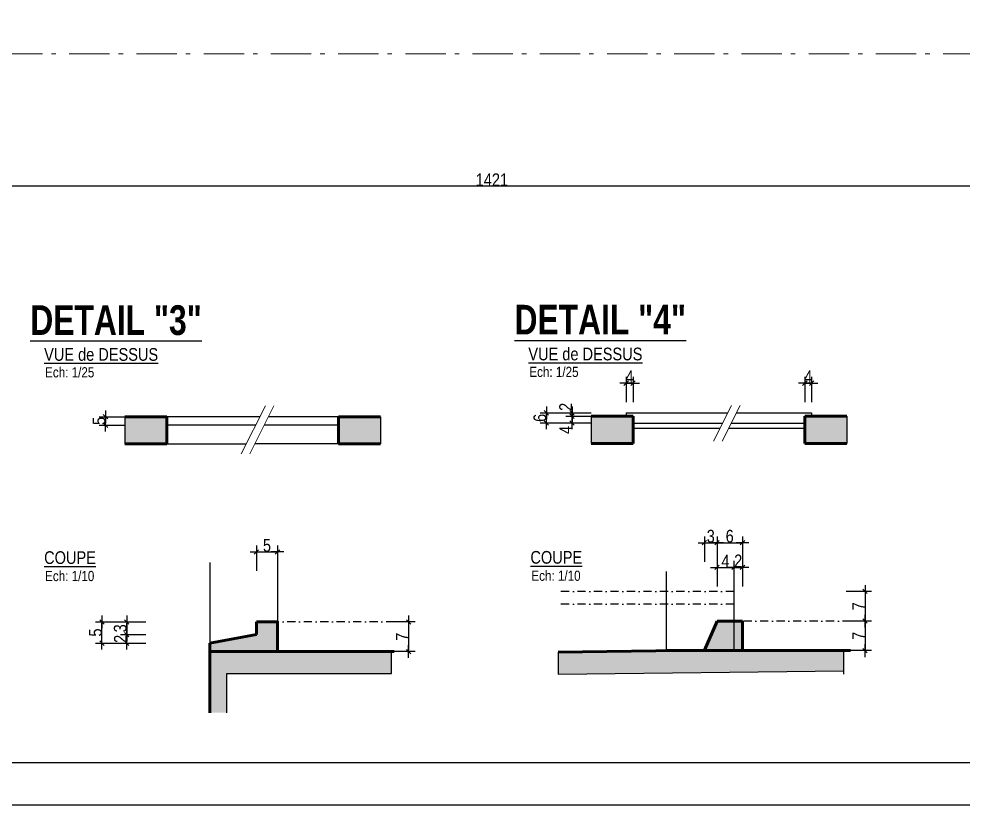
# Model space of a CAD drawing. Header units: centimetres. Extents: x -10252 to 0, y 2374 to 6574.
# Drawn here: x -4864 to -3749, y 2374 to 3302 of the extents above; entities that cross this region are included whole.
import ezdxf
from ezdxf.enums import TextEntityAlignment as Align

# ---------------------------------------------------------------- set-up
doc = ezdxf.new("R2010")
doc.units = ezdxf.units.CM
doc.header["$LTSCALE"] = 12.7
doc.header["$PDMODE"] = 1
doc.header["$PDSIZE"] = -2
for name, pattern in [('CACHEX2', [19.05, 12.7, -6.35]), ('Style de ligne -6', [2.08328, 1.25, -0.41656, 0.13886, -0.27786]), ('TIRETPTX2', [50.8, 25.4, -12.7, 0, -12.7])]:
    doc.linetypes.add(name, pattern=pattern)
for name, color, linetype in [('01_cote_gen', 4, 'Continuous'), ('01_linteaux', 2, 'Continuous'), ('01_poch_BN', 9, 'Continuous'), ('01_poch_murs', 253, 'Continuous'), ('01_texte', 230, 'Continuous'), ('AA_COTES', 2, 'Continuous')]:
    doc.layers.add(name, color=color, linetype=linetype)
for name, color, linetype, lineweight in [('01_murs_coup', 5, 'Continuous', 60), ('01_tram_axes', 2, 'TIRETPTX2', 9), ('B Général', 7, 'Continuous', 5)]:
    doc.layers.add(name, color=color, linetype=linetype, lineweight=lineweight)
doc.styles.add('ARIAL NA', font='ARIALN.TTF')
doc.styles.add('impact', font='impact.ttf')
doc.styles.add('STYLE2', font='ARIALN.TTF')
doc.dimstyles.new('JB10', dxfattribs={"dimscale": 0.1, "dimtxt": 150, "dimasz": 15, "dimexe": 0.1, "dimexo": 0.1, "dimgap": 0.09, "dimtad": 1, "dimdec": 1, "dimlfac": 0.2, "dimdsep": 46, "dimtxsty": 'STYLE2', "dimblk1": 'BOND_G', "dimblk2": 'BOND_D', "dimsah": 1, "dimcen": 1.5, "dimdle": 0.01, "dimse1": 1, "dimse2": 1, "dimclrd": 4, "dimclre": 2, "dimclrt": 6, "dimazin": 2, "dimtfac": 2.333333, "dimtdec": 1, "dimtix": 1, "dimtmove": 2, "dimatfit": 3, "dimldrblk": 'BOND_G', "dimfxl": 1, "dimtolj": 1, "dimtzin": 0, "dimarcsym": 0})
doc.dimstyles.new('JB25', dxfattribs={"dimscale": 0.1, "dimtxt": 150, "dimasz": 15, "dimexe": 0.1, "dimexo": 0.1, "dimgap": 0.09, "dimtad": 1, "dimdec": 1, "dimlfac": 0.5, "dimdsep": 46, "dimtxsty": 'STYLE2', "dimblk1": 'BOND_G', "dimblk2": 'BOND_D', "dimsah": 1, "dimcen": 1.5, "dimdle": 0.01, "dimse1": 1, "dimse2": 1, "dimclrd": 4, "dimclre": 2, "dimclrt": 6, "dimazin": 2, "dimtfac": 2.333333, "dimtdec": 1, "dimtix": 1, "dimtmove": 2, "dimatfit": 3, "dimldrblk": 'BOND_G', "dimfxl": 1, "dimtolj": 1, "dimtzin": 0, "dimarcsym": 0})
doc.dimstyles.new('JB50', dxfattribs={"dimscale": 0.1, "dimtxt": 150, "dimasz": 15, "dimexe": 0.1, "dimexo": 0.1, "dimgap": 0.09, "dimtad": 1, "dimdec": 1, "dimdsep": 46, "dimtxsty": 'STYLE2', "dimblk1": 'BOND_G', "dimblk2": 'BOND_D', "dimsah": 1, "dimcen": 1.5, "dimdle": 0.01, "dimse1": 1, "dimse2": 1, "dimclrd": 4, "dimclre": 2, "dimclrt": 6, "dimazin": 2, "dimtfac": 2.333333, "dimtdec": 1, "dimtix": 1, "dimtmove": 2, "dimatfit": 3, "dimldrblk": 'BOND_G', "dimfxl": 1, "dimtolj": 1, "dimtzin": 0, "dimarcsym": 0})

# ---------------------------------------------------------------- blocks, each defined once
blk = doc.blocks.new('BOND_G')
at = {"layer": 'AA_COTES', "color": 0}
for p, q in [((0, -5), (0, 15)), ((5, 0), (-5, 0)), ((1.77, 1.77), (-1.77, -1.77))]:
    blk.add_line(p, q, dxfattribs=at)
blk = doc.blocks.new('BOND_D')
at = {"layer": 'AA_COTES', "color": 0}
for p, q in [((5, 0), (-5, 0)), ((-1.77, -1.77), (1.77, 1.77)), ((0, 5), (0, -15))]:
    blk.add_line(p, q, dxfattribs=at)
blk = doc.blocks.new('*D1533')
at = {"layer": '01_cote_gen', "color": 4, "lineweight": -2, "transparency": 16777216}
blk.add_line((-3597.2, 3104.9), (-5015.2, 3104.9), dxfattribs=at)
at = {"layer": 'Defpoints', "color": 0, "transparency": 16777216}
for p in [(-5016.7, 3525.4), (-3595.7, 3525.3), (-5016.7, 3104.9)]:
    blk.add_point(p, dxfattribs=at)
at = {"layer": '01_cote_gen', "color": 4, "lineweight": -2, "transparency": 16777216, "xscale": 1.5, "yscale": 1.5, "zscale": 1.5, "rotation": 180}
blk.add_blockref('BOND_D', (-5016.7, 3104.9), dxfattribs=at)
at = {"layer": '01_cote_gen', "color": 4, "lineweight": -2, "transparency": 16777216, "xscale": 1.5, "yscale": 1.5, "zscale": 1.5}
blk.add_blockref('BOND_G', (-3595.7, 3104.9), dxfattribs=at)
at = {"layer": '01_cote_gen', "color": 6, "transparency": 16777216, "insert": (-4305.8, 3112.4), "char_height": 15, "attachment_point": 5, "style": 'STYLE2'}
blk.add_mtext('\\A1;1421', dxfattribs=at)
blk = doc.blocks.new('*D1455')
at = {"layer": '01_cote_gen', "color": 4, "lineweight": -2, "transparency": 16777216}
blk.add_line((-4038.5, 2683.8), (-4011.5, 2683.8), dxfattribs=at)
at = {"layer": 'Defpoints', "color": 0, "transparency": 16777216}
for p in [(-4010, 2683.8), (-4040, 2591.3), (-4010, 2591.3)]:
    blk.add_point(p, dxfattribs=at)
at = {"layer": '01_cote_gen', "color": 4, "lineweight": -2, "transparency": 16777216, "xscale": 1.5, "yscale": 1.5, "zscale": 1.5, "rotation": 180}
blk.add_blockref('BOND_G', (-4040, 2683.8), dxfattribs=at)
at = {"layer": '01_cote_gen', "color": 4, "lineweight": -2, "transparency": 16777216, "xscale": 1.5, "yscale": 1.5, "zscale": 1.5}
blk.add_blockref('BOND_D', (-4010, 2683.8), dxfattribs=at)
at = {"layer": '01_cote_gen', "color": 6, "transparency": 16777216, "insert": (-4025, 2691.4), "char_height": 15, "attachment_point": 5, "style": 'STYLE2'}
blk.add_mtext('\\A1;6', dxfattribs=at)
blk = doc.blocks.new('*D1456')
at = {"layer": '01_cote_gen', "color": 4, "lineweight": -2, "transparency": 16777216}
blk.add_line((-4038.5, 2654.7), (-4021.5, 2654.7), dxfattribs=at)
at = {"layer": 'Defpoints', "color": 0, "transparency": 16777216}
for p in [(-4040, 2661.3), (-4020, 2654.7), (-4020, 2649.7)]:
    blk.add_point(p, dxfattribs=at)
at = {"layer": '01_cote_gen', "color": 4, "lineweight": -2, "transparency": 16777216, "xscale": 1.5, "yscale": 1.5, "zscale": 1.5, "rotation": 180}
blk.add_blockref('BOND_G', (-4040, 2654.7), dxfattribs=at)
at = {"layer": '01_cote_gen', "color": 4, "lineweight": -2, "transparency": 16777216, "xscale": 1.5, "yscale": 1.5, "zscale": 1.5}
blk.add_blockref('BOND_D', (-4020, 2654.7), dxfattribs=at)
at = {"layer": '01_cote_gen', "color": 6, "transparency": 16777216, "insert": (-4030, 2662.2), "char_height": 15, "attachment_point": 5, "style": 'STYLE2'}
blk.add_mtext('\\A1;4', dxfattribs=at)
blk = doc.blocks.new('*D1306')
at = {"layer": '01_cote_gen', "color": 4, "lineweight": -2, "transparency": 16777216}
blk.add_line((-4018.5, 2654.7), (-4011.5, 2654.7), dxfattribs=at)
at = {"layer": 'Defpoints', "color": 0, "transparency": 16777216}
for p in [(-4010, 2658.6), (-4010, 2654.7), (-4020, 2644.6)]:
    blk.add_point(p, dxfattribs=at)
at = {"layer": '01_cote_gen', "color": 4, "lineweight": -2, "transparency": 16777216, "xscale": 1.5, "yscale": 1.5, "zscale": 1.5, "rotation": 180}
blk.add_blockref('BOND_G', (-4020, 2654.7), dxfattribs=at)
at = {"layer": '01_cote_gen', "color": 4, "lineweight": -2, "transparency": 16777216, "xscale": 1.5, "yscale": 1.5, "zscale": 1.5}
blk.add_blockref('BOND_D', (-4010, 2654.7), dxfattribs=at)
at = {"layer": '01_cote_gen', "color": 6, "transparency": 16777216, "insert": (-4015, 2662.3), "char_height": 15, "attachment_point": 5, "style": 'STYLE2'}
blk.add_mtext('\\A1;2', dxfattribs=at)
blk = doc.blocks.new('*D1457')
at = {"layer": '01_cote_gen', "color": 4, "lineweight": -2, "transparency": 16777216}
blk.add_line((-3865.2, 2589.8), (-3865.2, 2557.8), dxfattribs=at)
at = {"layer": 'Defpoints', "color": 0, "transparency": 16777216}
for p in [(-4010, 2591.3), (-3991.1, 2556.3), (-3865.2, 2556.3)]:
    blk.add_point(p, dxfattribs=at)
at = {"layer": '01_cote_gen', "color": 4, "lineweight": -2, "transparency": 16777216, "xscale": 1.5, "yscale": 1.5, "zscale": 1.5}
for name, p, rotation in [('BOND_G', (-3865.2, 2591.3), 90), ('BOND_D', (-3865.2, 2556.3), 270)]:
    blk.add_blockref(name, p, dxfattribs=dict(at, rotation=rotation))
at = {"layer": '01_cote_gen', "color": 6, "transparency": 16777216, "insert": (-3872.8, 2573.8), "char_height": 15, "attachment_point": 5, "rotation": 90, "style": 'STYLE2'}
blk.add_mtext('\\A1;7', dxfattribs=at)
blk = doc.blocks.new('*D1458')
at = {"layer": '01_cote_gen', "color": 4, "lineweight": -2, "transparency": 16777216}
blk.add_line((-4053.4, 2683.8), (-4041.5, 2683.8), dxfattribs=at)
at = {"layer": 'Defpoints', "color": 0, "transparency": 16777216}
for p in [(-4040, 2683.8), (-4040, 2591.3), (-4054.9, 2557)]:
    blk.add_point(p, dxfattribs=at)
at = {"layer": '01_cote_gen', "color": 4, "lineweight": -2, "transparency": 16777216, "xscale": 1.5, "yscale": 1.5, "zscale": 1.5, "rotation": 180}
blk.add_blockref('BOND_G', (-4054.9, 2683.8), dxfattribs=at)
at = {"layer": '01_cote_gen', "color": 4, "lineweight": -2, "transparency": 16777216, "xscale": 1.5, "yscale": 1.5, "zscale": 1.5}
blk.add_blockref('BOND_D', (-4040, 2683.8), dxfattribs=at)
at = {"layer": '01_cote_gen', "color": 6, "transparency": 16777216, "insert": (-4047.4, 2691.4), "char_height": 15, "attachment_point": 5, "style": 'STYLE2'}
blk.add_mtext('\\A1;3', dxfattribs=at)
blk = doc.blocks.new('*D1459')
at = {"layer": '01_cote_gen', "color": 4, "lineweight": -2, "transparency": 16777216}
blk.add_line((-4211.2, 2826.7), (-4211.2, 2831.7), dxfattribs=at)
at = {"layer": 'Defpoints', "color": 0, "transparency": 16777216}
for p in [(-4211.2, 2833.2), (-4139.2, 2833.2), (-4123.3, 2825.2)]:
    blk.add_point(p, dxfattribs=at)
at = {"layer": '01_cote_gen', "color": 4, "lineweight": -2, "transparency": 16777216, "xscale": 1.5, "yscale": 1.5, "zscale": 1.5}
for name, p, rotation in [('BOND_D', (-4211.2, 2833.2), 90), ('BOND_G', (-4211.2, 2825.2), 270)]:
    blk.add_blockref(name, p, dxfattribs=dict(at, rotation=rotation))
at = {"layer": '01_cote_gen', "color": 6, "transparency": 16777216, "insert": (-4218.7, 2817), "char_height": 15, "attachment_point": 5, "rotation": 90, "style": 'STYLE2'}
blk.add_mtext('\\A1;4', dxfattribs=at)
blk = doc.blocks.new('*D1307')
at = {"layer": '01_cote_gen', "color": 4, "lineweight": -2, "transparency": 16777216}
blk.add_line((-4241.5, 2826.7), (-4241.5, 2835.7), dxfattribs=at)
at = {"layer": 'Defpoints', "color": 0, "transparency": 16777216}
for p in [(-4241.5, 2837.2), (-4198.7, 2837.2), (-4199.6, 2825.2)]:
    blk.add_point(p, dxfattribs=at)
at = {"layer": '01_cote_gen', "color": 4, "lineweight": -2, "transparency": 16777216, "xscale": 1.5, "yscale": 1.5, "zscale": 1.5}
for name, p, rotation in [('BOND_D', (-4241.5, 2837.2), 90), ('BOND_G', (-4241.5, 2825.2), 270)]:
    blk.add_blockref(name, p, dxfattribs=dict(at, rotation=rotation))
at = {"layer": '01_cote_gen', "color": 6, "transparency": 16777216, "insert": (-4249.1, 2831.2), "char_height": 15, "attachment_point": 5, "rotation": 90, "style": 'STYLE2'}
blk.add_mtext('\\A1;6', dxfattribs=at)
blk = doc.blocks.new('*D1308')
at = {"layer": '01_cote_gen', "color": 4, "lineweight": -2, "transparency": 16777216}
blk.add_line((-4211.2, 2834.7), (-4211.2, 2835.7), dxfattribs=at)
at = {"layer": 'Defpoints', "color": 0, "transparency": 16777216}
for p in [(-4219, 2837.2), (-4218.7, 2833.2), (-4211.2, 2837.2)]:
    blk.add_point(p, dxfattribs=at)
at = {"layer": '01_cote_gen', "color": 4, "lineweight": -2, "transparency": 16777216, "xscale": 1.5, "yscale": 1.5, "zscale": 1.5}
for name, p, rotation in [('BOND_D', (-4211.2, 2837.2), 90), ('BOND_G', (-4211.2, 2833.2), 270)]:
    blk.add_blockref(name, p, dxfattribs=dict(at, rotation=rotation))
at = {"layer": '01_cote_gen', "color": 6, "transparency": 16777216, "insert": (-4218.8, 2844.2), "char_height": 15, "attachment_point": 5, "rotation": 90, "style": 'STYLE2'}
blk.add_mtext('\\A1;2', dxfattribs=at)
blk = doc.blocks.new('*D1460')
at = {"layer": '01_cote_gen', "color": 4, "lineweight": -2, "transparency": 16777216}
for p, q in [((-4148.7, 2872.2), (-4150.2, 2872.2)), ((-4139.2, 2872.2), (-4147.2, 2872.2)), ((-4137.7, 2872.2), (-4136.2, 2872.2))]:
    blk.add_line(p, q, dxfattribs=at)
at = {"layer": 'Defpoints', "color": 0, "transparency": 16777216}
for p in [(-4147.2, 2872.2), (-4147.2, 2837.2), (-4139.2, 2833.2)]:
    blk.add_point(p, dxfattribs=at)
at = {"layer": '01_cote_gen', "color": 4, "lineweight": -2, "transparency": 16777216, "xscale": 1.5, "yscale": 1.5, "zscale": 1.5}
blk.add_blockref('BOND_D', (-4147.2, 2872.2), dxfattribs=at)
at = {"layer": '01_cote_gen', "color": 4, "lineweight": -2, "transparency": 16777216, "xscale": 1.5, "yscale": 1.5, "zscale": 1.5, "rotation": 180}
blk.add_blockref('BOND_G', (-4139.2, 2872.2), dxfattribs=at)
at = {"layer": '01_cote_gen', "color": 6, "transparency": 16777216, "insert": (-4143.2, 2879.7), "char_height": 15, "attachment_point": 5, "style": 'STYLE2'}
blk.add_mtext('\\A1;4', dxfattribs=at)
blk = doc.blocks.new('*D1461')
at = {"layer": '01_cote_gen', "color": 4, "lineweight": -2, "transparency": 16777216}
for p, q in [((-3937.8, 2872.2), (-3939.3, 2872.2)), ((-3928.3, 2872.2), (-3936.3, 2872.2)), ((-3926.8, 2872.2), (-3925.3, 2872.2))]:
    blk.add_line(p, q, dxfattribs=at)
at = {"layer": 'Defpoints', "color": 0, "transparency": 16777216}
for p in [(-3936.3, 2872.2), (-3936.3, 2833.2), (-3928.3, 2833.2)]:
    blk.add_point(p, dxfattribs=at)
at = {"layer": '01_cote_gen', "color": 4, "lineweight": -2, "transparency": 16777216, "xscale": 1.5, "yscale": 1.5, "zscale": 1.5}
blk.add_blockref('BOND_D', (-3936.3, 2872.2), dxfattribs=at)
at = {"layer": '01_cote_gen', "color": 4, "lineweight": -2, "transparency": 16777216, "xscale": 1.5, "yscale": 1.5, "zscale": 1.5, "rotation": 180}
blk.add_blockref('BOND_G', (-3928.3, 2872.2), dxfattribs=at)
at = {"layer": '01_cote_gen', "color": 6, "transparency": 16777216, "insert": (-3932.3, 2879.7), "char_height": 15, "attachment_point": 5, "style": 'STYLE2'}
blk.add_mtext('\\A1;4', dxfattribs=at)
blk = doc.blocks.new('*D1462')
at = {"layer": '01_cote_gen', "color": 4, "lineweight": -2, "transparency": 16777216}
blk.add_line((-3865.2, 2624.8), (-3865.2, 2592.8), dxfattribs=at)
at = {"layer": 'Defpoints', "color": 0, "transparency": 16777216}
for p in [(-4020, 2626.3), (-3926.5, 2591.3), (-3865.2, 2591.3)]:
    blk.add_point(p, dxfattribs=at)
at = {"layer": '01_cote_gen', "color": 4, "lineweight": -2, "transparency": 16777216, "xscale": 1.5, "yscale": 1.5, "zscale": 1.5}
for name, p, rotation in [('BOND_G', (-3865.2, 2626.3), 90), ('BOND_D', (-3865.2, 2591.3), 270)]:
    blk.add_blockref(name, p, dxfattribs=dict(at, rotation=rotation))
at = {"layer": '01_cote_gen', "color": 6, "transparency": 16777216, "insert": (-3872.8, 2608.8), "char_height": 15, "attachment_point": 5, "rotation": 90, "style": 'STYLE2'}
blk.add_mtext('\\A1;7', dxfattribs=at)
blk = doc.blocks.new('*D1463')
at = {"layer": '01_cote_gen', "color": 4, "lineweight": -2, "transparency": 16777216}
blk.add_line((-4404.1, 2588.7), (-4404.1, 2556.7), dxfattribs=at)
at = {"layer": 'Defpoints', "color": 0, "transparency": 16777216}
for p in [(-4548.9, 2590.2), (-4530, 2555.2), (-4404.1, 2555.2)]:
    blk.add_point(p, dxfattribs=at)
at = {"layer": '01_cote_gen', "color": 4, "lineweight": -2, "transparency": 16777216, "xscale": 1.5, "yscale": 1.5, "zscale": 1.5}
for name, p, rotation in [('BOND_G', (-4404.1, 2590.2), 90), ('BOND_D', (-4404.1, 2555.2), 270)]:
    blk.add_blockref(name, p, dxfattribs=dict(at, rotation=rotation))
at = {"layer": '01_cote_gen', "color": 6, "transparency": 16777216, "insert": (-4411.7, 2572.7), "char_height": 15, "attachment_point": 5, "rotation": 90, "style": 'STYLE2'}
blk.add_mtext('\\A1;7', dxfattribs=at)
blk = doc.blocks.new('*D1464')
at = {"layer": '01_cote_gen', "color": 4, "lineweight": -2, "transparency": 16777216}
blk.add_line((-4762, 2824.1), (-4762, 2831.1), dxfattribs=at)
at = {"layer": 'Defpoints', "color": 0, "transparency": 16777216}
for p in [(-4762, 2832.6), (-4689.7, 2832.6), (-4689.7, 2822.6)]:
    blk.add_point(p, dxfattribs=at)
at = {"layer": '01_cote_gen', "color": 4, "lineweight": -2, "transparency": 16777216, "xscale": 1.5, "yscale": 1.5, "zscale": 1.5}
for name, p, rotation in [('BOND_D', (-4762, 2832.6), 90), ('BOND_G', (-4762, 2822.6), 270)]:
    blk.add_blockref(name, p, dxfattribs=dict(at, rotation=rotation))
at = {"layer": '01_cote_gen', "color": 6, "transparency": 16777216, "insert": (-4769.6, 2827.6), "char_height": 15, "attachment_point": 5, "rotation": 90, "style": 'STYLE2'}
blk.add_mtext('\\A1;5', dxfattribs=at)
blk = doc.blocks.new('*D1465')
at = {"layer": '01_cote_gen', "color": 4, "lineweight": -2, "transparency": 16777216}
blk.add_line((-4582.4, 2672.9), (-4560.4, 2672.9), dxfattribs=at)
at = {"layer": 'Defpoints', "color": 0, "transparency": 16777216}
for p in [(-4558.9, 2672.9), (-4583.9, 2590.2), (-4558.9, 2595.1)]:
    blk.add_point(p, dxfattribs=at)
at = {"layer": '01_cote_gen', "color": 4, "lineweight": -2, "transparency": 16777216, "xscale": 1.5, "yscale": 1.5, "zscale": 1.5, "rotation": 180}
blk.add_blockref('BOND_G', (-4583.9, 2672.9), dxfattribs=at)
at = {"layer": '01_cote_gen', "color": 4, "lineweight": -2, "transparency": 16777216, "xscale": 1.5, "yscale": 1.5, "zscale": 1.5}
blk.add_blockref('BOND_D', (-4558.9, 2672.9), dxfattribs=at)
at = {"layer": '01_cote_gen', "color": 6, "transparency": 16777216, "insert": (-4571.4, 2680.5), "char_height": 15, "attachment_point": 5, "style": 'STYLE2'}
blk.add_mtext('\\A1;5', dxfattribs=at)
blk = doc.blocks.new('*D1309')
at = {"layer": '01_cote_gen', "color": 4, "lineweight": -2, "transparency": 16777216}
blk.add_line((-4737, 2566.7), (-4737, 2573.7), dxfattribs=at)
at = {"layer": 'Defpoints', "color": 0, "transparency": 16777216}
for p in [(-4737, 2575.2), (-4624.5, 2575.2), (-4602.8, 2565.2)]:
    blk.add_point(p, dxfattribs=at)
at = {"layer": '01_cote_gen', "color": 4, "lineweight": -2, "transparency": 16777216, "xscale": 1.5, "yscale": 1.5, "zscale": 1.5}
for name, p, rotation in [('BOND_D', (-4737, 2575.2), 90), ('BOND_G', (-4737, 2565.2), 270)]:
    blk.add_blockref(name, p, dxfattribs=dict(at, rotation=rotation))
at = {"layer": '01_cote_gen', "color": 6, "transparency": 16777216, "insert": (-4744.5, 2570.2), "char_height": 15, "attachment_point": 5, "rotation": 90, "style": 'STYLE2'}
blk.add_mtext('\\A1;2', dxfattribs=at)
blk = doc.blocks.new('*D1310')
at = {"layer": '01_cote_gen', "color": 4, "lineweight": -2, "transparency": 16777216}
blk.add_line((-4737, 2576.7), (-4737, 2588.7), dxfattribs=at)
at = {"layer": 'Defpoints', "color": 0, "transparency": 16777216}
for p in [(-4737, 2590.2), (-4624.5, 2590.2), (-4708.4, 2575.2)]:
    blk.add_point(p, dxfattribs=at)
at = {"layer": '01_cote_gen', "color": 4, "lineweight": -2, "transparency": 16777216, "xscale": 1.5, "yscale": 1.5, "zscale": 1.5}
for name, p, rotation in [('BOND_D', (-4737, 2590.2), 90), ('BOND_G', (-4737, 2575.2), 270)]:
    blk.add_blockref(name, p, dxfattribs=dict(at, rotation=rotation))
at = {"layer": '01_cote_gen', "color": 6, "transparency": 16777216, "insert": (-4744.6, 2582.7), "char_height": 15, "attachment_point": 5, "rotation": 90, "style": 'STYLE2'}
blk.add_mtext('\\A1;3', dxfattribs=at)
blk = doc.blocks.new('*D1311')
at = {"layer": '01_cote_gen', "color": 4, "lineweight": -2, "transparency": 16777216}
blk.add_line((-4766.2, 2566.7), (-4766.2, 2588.7), dxfattribs=at)
at = {"layer": 'Defpoints', "color": 0, "transparency": 16777216}
for p in [(-4766.2, 2590.2), (-4720.6, 2590.2), (-4714.5, 2565.2)]:
    blk.add_point(p, dxfattribs=at)
at = {"layer": '01_cote_gen', "color": 4, "lineweight": -2, "transparency": 16777216, "xscale": 1.5, "yscale": 1.5, "zscale": 1.5}
for name, p, rotation in [('BOND_D', (-4766.2, 2590.2), 90), ('BOND_G', (-4766.2, 2565.2), 270)]:
    blk.add_blockref(name, p, dxfattribs=dict(at, rotation=rotation))
at = {"layer": '01_cote_gen', "color": 6, "transparency": 16777216, "insert": (-4773.8, 2577.7), "char_height": 15, "attachment_point": 5, "rotation": 90, "style": 'STYLE2'}
blk.add_mtext('\\A1;5', dxfattribs=at)

msp = doc.modelspace()

# ---------------------------------------------------------------- hatches: boundary and pattern name
at = {"layer": '01_poch_BN'}
h = msp.add_hatch(color=256, dxfattribs=at)
h.dxf.hatch_style = 1
h.paths.add_polyline_path([(-4689.69, 2832.64), (-4739.21, 2832.64), (-4739.21, 2800.64), (-4689.69, 2800.64)])
h.paths.add_polyline_path([(-4437.29, 2832.64), (-4486.81, 2832.64), (-4486.81, 2800.64), (-4437.29, 2800.64)])
h = msp.add_hatch(color=256, dxfattribs=at)
h.dxf.hatch_style = 1
h.paths.add_polyline_path([(-4139.16, 2833.15), (-4188.68, 2833.15), (-4188.68, 2801.15), (-4139.16, 2801.15)])
h.paths.add_polyline_path([(-3886.76, 2833.15), (-3936.29, 2833.15), (-3936.29, 2801.15), (-3886.76, 2801.15)])
h = msp.add_hatch(color=256, dxfattribs=at)
h.dxf.hatch_style = 1
h.paths.add_polyline_path([(-4424.18, 2555.22), (-4548.91, 2555.22), (-4638.91, 2555.22), (-4638.91, 2482.92), (-4618.77, 2482.92), (-4618.77, 2529.45), (-4424.18, 2529.45)])
h.paths.add_polyline_path([(-4558.91, 2590.22), (-4583.91, 2590.22), (-4583.91, 2575.22), (-4638.91, 2565.22), (-4638.91, 2555.22), (-4558.91, 2555.22)])
at = {"layer": '01_poch_BN', "ltscale": 0.1}
h = msp.add_hatch(color=256, dxfattribs=at)
h.dxf.hatch_style = 1
h.paths.add_polyline_path([(-4020.01, 2591.32), (-4040.01, 2591.32), (-4054.87, 2557.02), (-4100.01, 2556.34), (-4100.01, 2556.32), (-4020.01, 2556.32)])
h.paths.add_polyline_path([(-4010.01, 2591.32), (-4020.01, 2591.32), (-4020.01, 2556.32), (-4010.01, 2556.32)])
h.paths.add_polyline_path([(-3890.39, 2556.32), (-4010.01, 2556.32), (-4020.01, 2556.32), (-4100.01, 2556.32), (-4100.01, 2556.34), (-4227.37, 2554.44), (-4227.37, 2528.54), (-3890.39, 2532.3)])

# ---------------------------------------------------------------- linework, layer by layer
at = {"layer": '01_cote_gen'}
msp.add_line((-3217.41, 2373.88), (-10252.01, 2373.88), dxfattribs=at)
at = {"layer": '01_linteaux'}
for p, q in [((-4579.77, 2832.64), (-4689.69, 2832.64)), ((-4486.81, 2832.64), (-4569.62, 2832.64)), ((-4147.16, 2837.15), (-4027.22, 2837.15)), ((-4147.16, 2837.15), (-4147.16, 2833.15)), ((-4017.07, 2837.15), (-3928.29, 2837.15)), ((-3928.29, 2837.15), (-3928.29, 2833.15)), ((-4584.82, 2822.64), (-4689.69, 2822.64)), ((-4486.81, 2822.64), (-4574.68, 2822.64)), ((-4139.16, 2825.15), (-4033.28, 2825.15)), ((-4023.14, 2825.15), (-3936.29, 2825.15)), ((-4139.16, 2819.15), (-4036.32, 2819.15)), ((-4026.17, 2819.15), (-3936.29, 2819.15)), ((-4689.69, 2800.64), (-4595.94, 2800.64)), ((-4486.81, 2800.64), (-4585.8, 2800.64)), ((-4638.91, 2660.59), (-4638.91, 2565.22)), ((-4558.91, 2660.59), (-4558.91, 2590.22)), ((-4100.01, 2649.68), (-4100.01, 2556.32)), ((-4020.01, 2649.68), (-4020.01, 2591.32)), ((-4010.01, 2556.32), (-4020.01, 2556.32))]:
    msp.add_line(p, q, dxfattribs=at)
at = {"layer": '01_linteaux', "linetype": 'TIRETPTX2', "ltscale": 0.03}
for p, q in [((-4020.01, 2626.32), (-4227.37, 2626.32)), ((-4020.01, 2626.32), (-4020.01, 2611.32)), ((-4020.01, 2611.32), (-4227.37, 2611.32)), ((-4421.1, 2590.22), (-4558.91, 2590.22)), ((-3882.2, 2591.32), (-4010.01, 2591.32))]:
    msp.add_line(p, q, dxfattribs=at)
at = {"layer": '01_linteaux', "linetype": 'CACHEX2', "ltscale": 2}
msp.add_line((-4020.01, 2591.32), (-4020.01, 2556.32), dxfattribs=at)
at = {"layer": '01_murs_coup'}
for p, q in [((-4689.69, 2832.64), (-4739.21, 2832.64)), ((-4689.69, 2832.64), (-4689.69, 2800.64)), ((-4486.81, 2832.64), (-4486.81, 2800.64)), ((-4437.29, 2832.64), (-4486.81, 2832.64)), ((-4139.16, 2833.15), (-4188.68, 2833.15)), ((-4139.16, 2833.15), (-4139.16, 2801.15)), ((-3936.29, 2833.15), (-3936.29, 2801.15)), ((-3886.76, 2833.15), (-3936.29, 2833.15)), ((-4689.69, 2800.64), (-4739.21, 2800.64)), ((-4437.29, 2800.64), (-4486.81, 2800.64)), ((-4139.16, 2801.15), (-4188.68, 2801.15)), ((-3886.76, 2801.15), (-3936.29, 2801.15)), ((-4583.91, 2590.22), (-4583.91, 2575.22)), ((-4558.91, 2590.22), (-4583.91, 2590.22)), ((-4558.91, 2590.22), (-4558.91, 2555.22)), ((-4040.01, 2591.32), (-4054.87, 2557.02)), ((-4010.01, 2591.32), (-4040.01, 2591.32)), ((-4010.01, 2591.32), (-4010.01, 2556.32)), ((-4638.91, 2565.22), (-4583.91, 2575.22)), ((-4638.91, 2565.22), (-4638.91, 2555.22)), ((-4421.1, 2555.22), (-4638.91, 2555.22)), ((-4638.91, 2555.22), (-4638.91, 2482.92)), ((-4421.1, 2555.22), (-4548.91, 2555.22)), ((-4054.87, 2557.02), (-4227.37, 2554.44)), ((-3882.2, 2556.32), (-4100.01, 2556.32)), ((-3882.2, 2556.32), (-4010.01, 2556.32))]:
    msp.add_line(p, q, dxfattribs=at)
at = {"layer": '01_poch_BN'}
for p, q in [((-4437.29, 2832.64), (-4437.29, 2800.64)), ((-3886.76, 2833.15), (-3886.76, 2801.15)), ((-4424.18, 2529.45), (-4424.18, 2555.22)), ((-4227.37, 2554.44), (-4227.37, 2528.54)), ((-3890.39, 2528.54), (-3890.39, 2556.32)), ((-4618.77, 2482.92), (-4618.77, 2529.45)), ((-4618.77, 2529.45), (-4424.18, 2529.45))]:
    msp.add_line(p, q, dxfattribs=at)
at = {"layer": '01_poch_BN', "ltscale": 0.1}
msp.add_line((-4227.37, 2528.54), (-3890.39, 2532.3), dxfattribs=at)
at = {"layer": '01_poch_murs'}
for p, q in [((-4739.21, 2832.64), (-4739.21, 2800.64)), ((-4188.68, 2833.15), (-4188.68, 2801.15))]:
    msp.add_line(p, q, dxfattribs=at)
at = {"layer": '01_texte'}
msp.add_line((-3217.41, 2423.88), (-10202.01, 2423.88), dxfattribs=at)
at = {"layer": '01_tram_axes', "ltscale": 0.5}
for p, q in [((-4573.33, 2845.37), (-4601.97, 2788.72)), ((-4563.19, 2845.37), (-4591.83, 2788.72)), ((-4022.81, 2845.88), (-4044.14, 2803.67)), ((-4012.66, 2845.88), (-4034, 2803.67))]:
    msp.add_line(p, q, dxfattribs=at)
at = {"layer": '01_tram_axes', "ltscale": 2}
msp.add_line((-4558.91, 2598.24), (-4558.91, 2647.22), dxfattribs=at)
at = {"layer": 'B Général', "color": 1, "linetype": 'Style de ligne -6', "lineweight": 13, "ltscale": 3, "true_color": 0xff0000}
msp.add_line((-3249.09, 3261.31), (-8344.19, 3261.31), dxfattribs=at)

# ---------------------------------------------------------------- texts
at = {"layer": '01_texte', "style": 'impact'}
for s, p in [('%%UDETAIL "3"', (-4749.61, 2918.72)), ('%%UDETAIL "4"', (-4177.84, 2919.23))]:
    msp.add_text(s, height=35, dxfattribs=at).set_placement(p, align=Align.BOTTOM_CENTER)
at = {"layer": '01_texte', "style": 'ARIAL NA'}
for s, height, p in [('%%UVUE de DESSUS', 15, (-4834.52, 2898.65)), ('%%UVUE de DESSUS', 15, (-4262.75, 2899.16)), (' Ech: 1/25', 12, (-4837.17, 2879.04)), (' Ech: 1/25', 12, (-4265.41, 2879.55)), ('%%UCOUPE', 15, (-4834.52, 2658.7)), ('%%UCOUPE', 15, (-4260.34, 2659.02)), (' Ech: 1/10', 12, (-4837.17, 2638.47)), (' Ech: 1/10', 12, (-4262.99, 2638.79))]:
    msp.add_text(s, height=height, dxfattribs=at).set_placement(p)

# ---------------------------------------------------------------- dimensions: what is measured, and where the dimension line sits
at = {"layer": '01_cote_gen'}
dim = msp.add_linear_dim(base=(-5016.74, 3104.86), p1=(-3595.74, 3525.31), p2=(-5016.74, 3525.39), dimstyle='JB50', dxfattribs=at)
dim.commit()
dim.dimension.update_dxf_attribs({"geometry": '*D1533', "text_midpoint": (-4305.81, 3112.4), "dimtype": 160})
for base, p1, p2, dimstyle, picture, middle in [((-4147.16, 2872.22), (-4139.16, 2833.15), (-4147.16, 2837.15), 'JB25', '*D1460', (-4143.16, 2879.73)), ((-3936.29, 2872.22), (-3928.29, 2833.15), (-3936.29, 2833.15), 'JB25', '*D1461', (-3932.29, 2879.73)), ((-4040.01, 2683.77), (-4054.87, 2557.02), (-4040.01, 2591.32), 'JB10', '*D1458', (-4047.44, 2691.44)), ((-4010.01, 2683.77), (-4040.01, 2591.32), (-4010.01, 2591.32), 'JB10', '*D1455', (-4025.01, 2691.44)), ((-4558.91, 2672.9), (-4583.91, 2590.22), (-4558.91, 2595.13), 'JB10', '*D1465', (-4571.41, 2680.54)), ((-4020.01, 2654.71), (-4040.01, 2661.27), (-4020.01, 2649.68), 'JB10', '*D1456', (-4030.01, 2662.22)), ((-4010.01, 2654.71), (-4020.01, 2644.56), (-4010.01, 2658.62), 'JB10', '*D1306', (-4015.01, 2662.25))]:
    dim = msp.add_linear_dim(base=base, p1=p1, p2=p2, dimstyle=dimstyle, dxfattribs=at)
    dim.commit()
    dim.dimension.update_dxf_attribs({"geometry": picture, "text_midpoint": middle})
for base, p1, p2, dimstyle, picture, middle in [((-4241.46, 2837.15), (-4199.58, 2825.15), (-4198.71, 2837.15), 'JB25', '*D1307', (-4249.13, 2831.15)), ((-4761.96, 2832.64), (-4689.69, 2822.64), (-4689.69, 2832.64), 'JB25', '*D1464', (-4769.6, 2827.64)), ((-3865.25, 2591.32), (-4020.01, 2626.32), (-3926.52, 2591.32), 'JB10', '*D1462', (-3872.75, 2608.82)), ((-3865.25, 2556.32), (-4010.01, 2591.32), (-3991.11, 2556.32), 'JB10', '*D1457', (-3872.75, 2573.82)), ((-4766.19, 2590.22), (-4714.47, 2565.22), (-4720.6, 2590.22), 'JB10', '*D1311', (-4773.82, 2577.72)), ((-4736.97, 2590.22), (-4708.39, 2575.22), (-4624.52, 2590.22), 'JB10', '*D1310', (-4744.64, 2582.72)), ((-4404.14, 2555.22), (-4548.91, 2590.22), (-4530.01, 2555.22), 'JB10', '*D1463', (-4411.65, 2572.72)), ((-4736.97, 2575.22), (-4602.79, 2565.22), (-4624.52, 2575.22), 'JB10', '*D1309', (-4744.51, 2570.22))]:
    dim = msp.add_linear_dim(base=base, p1=p1, p2=p2, angle=90, dimstyle=dimstyle, dxfattribs=at)
    dim.commit()
    dim.dimension.update_dxf_attribs({"geometry": picture, "text_midpoint": middle})
for base, p1, p2, picture, middle in [((-4211.22, 2837.15), (-4218.72, 2833.15), (-4218.96, 2837.15), '*D1308', (-4218.76, 2844.22)), ((-4211.22, 2833.15), (-4123.32, 2825.15), (-4139.16, 2833.15), '*D1459', (-4218.73, 2816.98))]:
    dim = msp.add_linear_dim(base=base, p1=p1, p2=p2, angle=90, dimstyle='JB25', dxfattribs=at)
    dim.commit()
    dim.dimension.update_dxf_attribs({"geometry": picture, "text_midpoint": middle, "dimtype": 160})

doc.saveas('drawing.dxf')
